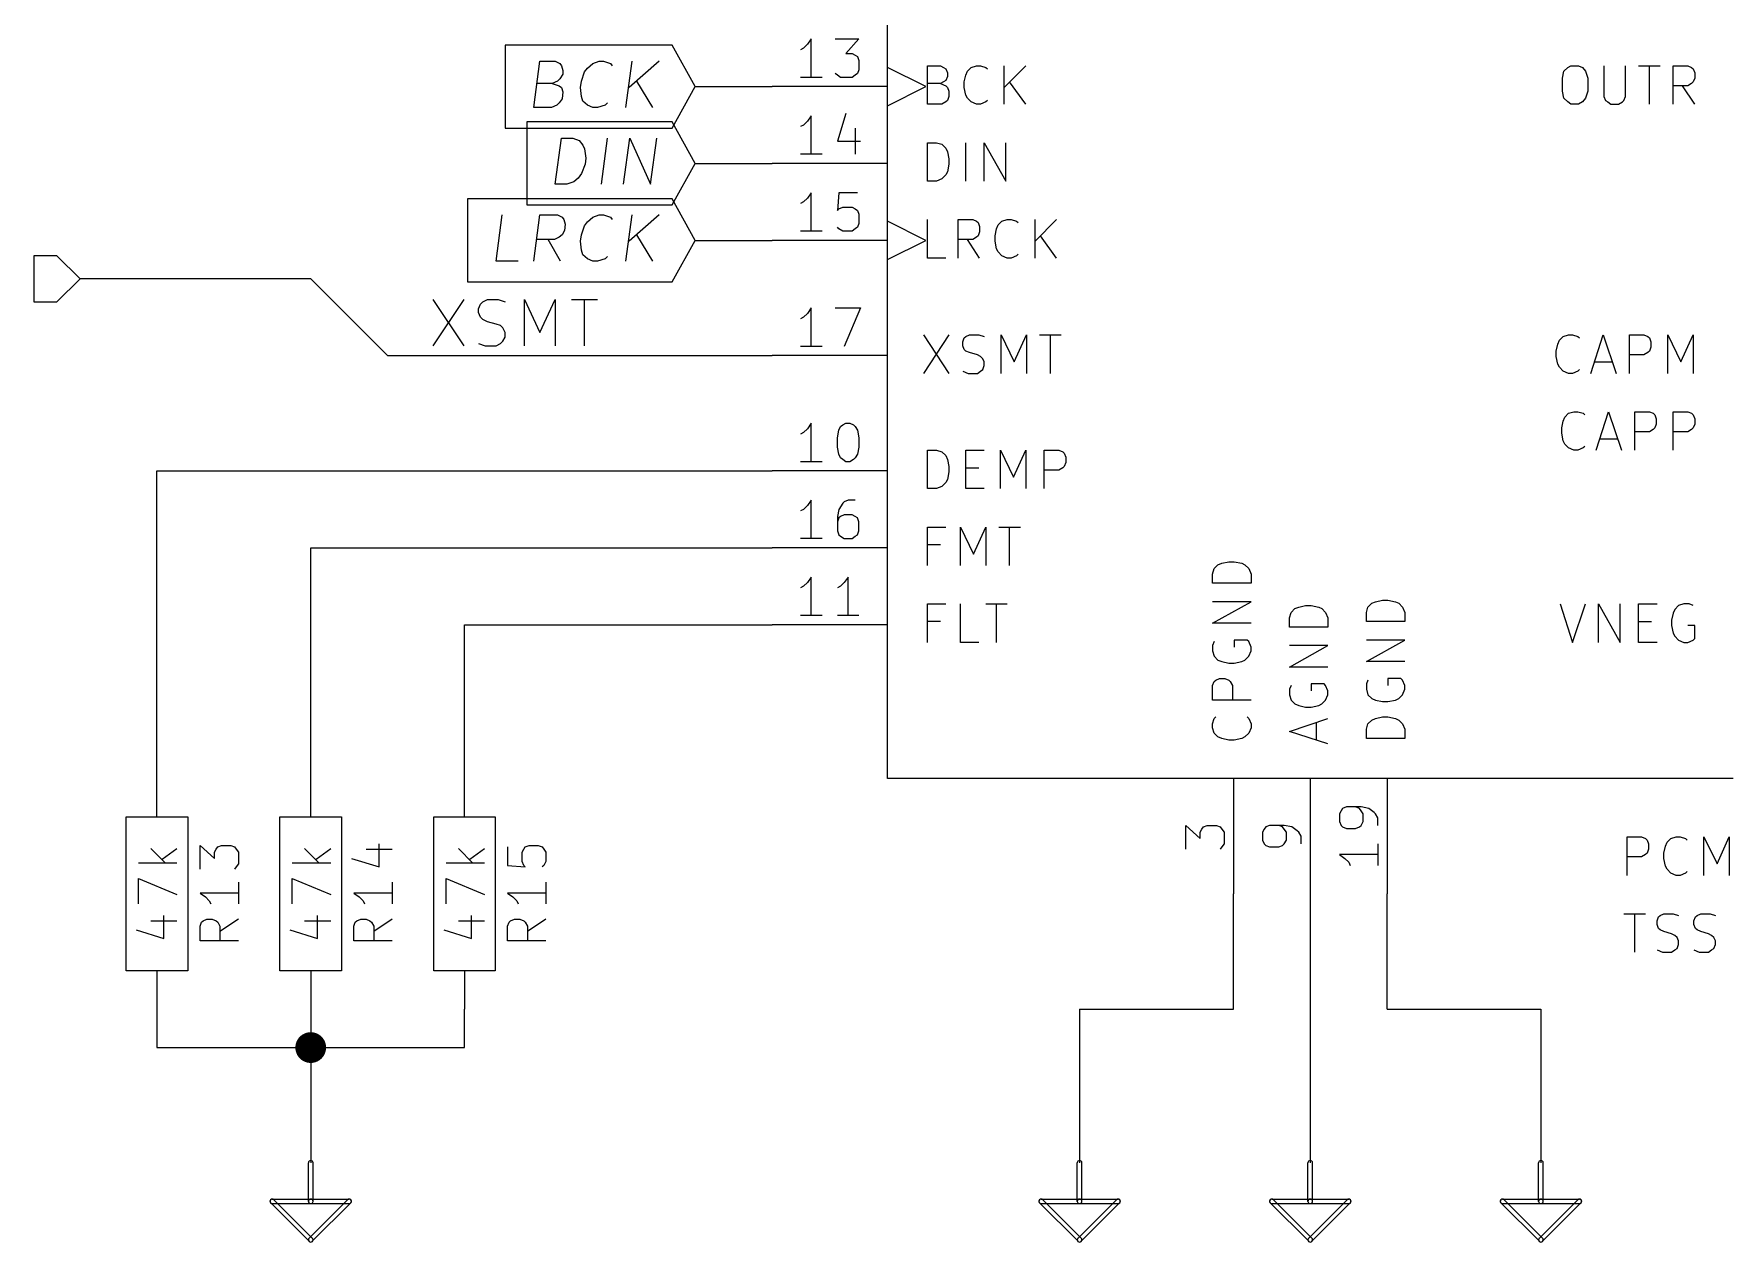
# Model space of a CAD drawing. Extents: x 10 to 287, y -200 to -10.
# Drawn here: x 45.5 to 101.5, y -133.4 to -93.5 of the extents above; entities that cross this region are included whole.
import ezdxf

# ---------------------------------------------------------------- set-up
doc = ezdxf.new("R2010")
doc.units = 0
doc.header["$MEASUREMENT"] = 0
doc.layers.add('BLACK', color=7, linetype='CONTINUOUS')
doc.layers.add('WHITE', color=7, linetype='CONTINUOUS')

msp = doc.modelspace()

# ---------------------------------------------------------------- linework, layer by layer
at = {"layer": 'Black'}
for p, q in [((73.66, -118.11), (73.66, -83.82)), ((66.548, -93.8784), (61.0362, -93.8784)), ((61.0362, -93.8784), (61.0362, -95.25)), ((67.31, -95.25), (66.548, -93.8784)), ((70.8914, -93.98), (70.7898, -94.0308)), ((71.0184, -93.853), (70.8914, -93.98)), ((71.1454, -93.6752), (71.0184, -93.853)), ((71.1454, -94.9452), (71.1454, -93.6752)), ((71.9328, -93.6752), (72.7202, -93.6752)), ((72.7202, -93.6752), (72.2884, -94.1578)), ((61.976, -95.9358), (62.1792, -94.4118)), ((62.1792, -94.4118), (62.6872, -94.4118)), ((62.6872, -94.4118), (62.8396, -94.488)), ((62.8396, -94.488), (62.8904, -94.5642)), ((62.8904, -94.5642), (62.9412, -94.7166)), ((63.6524, -94.7674), (63.754, -94.6404)), ((63.754, -94.6404), (63.9318, -94.488)), ((63.9318, -94.488), (64.135, -94.4118)), ((64.135, -94.4118), (64.2874, -94.4118)), ((64.2874, -94.4118), (64.516, -94.488)), ((64.516, -94.488), (64.5668, -94.5642)), ((65.024, -95.9358), (65.2272, -94.4118)), ((66.1162, -94.4118), (65.1256, -95.2754)), ((72.2884, -94.1578), (72.4916, -94.1578)), ((72.4916, -94.1578), (72.5932, -94.2086)), ((72.5932, -94.2086), (72.6694, -94.2594)), ((72.6694, -94.2594), (72.7202, -94.3864)), ((72.7202, -94.6912), (72.6694, -94.8182)), ((72.7202, -94.3864), (72.7202, -94.6912)), ((74.93, -95.25), (73.66, -94.615)), ((61.0362, -95.25), (61.0362, -96.6216)), ((62.5856, -95.1484), (62.0776, -95.1484)), ((62.7634, -95.0722), (62.5856, -95.1484)), ((62.5856, -95.1484), (62.8142, -95.2246)), ((62.8396, -94.996), (62.7634, -95.0722)), ((62.8142, -95.2246), (62.8904, -95.2754)), ((62.9412, -94.8436), (62.8396, -94.996)), ((62.9412, -94.7166), (62.9412, -94.8436)), ((63.5254, -95.2754), (63.5508, -95.0722)), ((63.5508, -95.0722), (63.6524, -94.7674)), ((65.913, -95.9358), (65.3796, -95.0722)), ((66.548, -96.6216), (67.31, -95.25)), ((67.31, -95.25), (69.85, -95.25)), ((73.66, -95.25), (69.85, -95.25)), ((71.501, -94.9452), (70.7898, -94.9452)), ((72.009, -94.869), (71.9328, -94.8182)), ((72.1106, -94.9452), (72.009, -94.869)), ((72.4916, -94.9452), (72.1106, -94.9452)), ((72.5932, -94.869), (72.4916, -94.9452)), ((72.6694, -94.8182), (72.5932, -94.869)), ((73.66, -95.885), (74.93, -95.25)), ((62.8142, -95.7834), (62.738, -95.8596)), ((62.9158, -95.6564), (62.8142, -95.7834)), ((62.8904, -95.2754), (62.9412, -95.4278)), ((62.9412, -95.4278), (62.9158, -95.6564)), ((63.5508, -95.5802), (63.5254, -95.2754)), ((63.6016, -95.7326), (63.5508, -95.5802)), ((63.754, -95.8596), (63.6016, -95.7326)), ((64.4144, -95.7834), (64.3382, -95.8596)), ((62.5602, -95.9358), (61.976, -95.9358)), ((62.738, -95.8596), (62.5602, -95.9358)), ((63.9318, -95.9358), (63.754, -95.8596)), ((64.0842, -95.9358), (63.9318, -95.9358)), ((64.3382, -95.8596), (64.0842, -95.9358)), ((71.1454, -96.2152), (71.0184, -96.393)), ((71.1454, -97.4852), (71.1454, -96.2152)), ((72.2884, -96.139), (72.009, -97.0534)), ((61.0362, -96.6216), (66.548, -96.6216)), ((66.548, -96.4184), (61.7474, -96.4184)), ((61.7474, -96.4184), (61.7474, -97.79)), ((67.31, -97.79), (66.548, -96.4184)), ((70.8914, -96.52), (70.7898, -96.5708)), ((71.0184, -96.393), (70.8914, -96.52)), ((72.5932, -96.6216), (72.5932, -97.4852)), ((62.6872, -98.4758), (62.8904, -96.9518)), ((62.8904, -96.9518), (63.2714, -96.9518)), ((63.2714, -96.9518), (63.4746, -97.028)), ((63.4746, -97.028), (63.6016, -97.1804)), ((63.6016, -97.1804), (63.6524, -97.3074)), ((63.6524, -97.3074), (63.7032, -97.6122)), ((64.2112, -98.4758), (64.4144, -96.9518)), ((64.9478, -98.4758), (65.151, -96.9518)), ((65.151, -96.9518), (65.8368, -98.4758)), ((65.8368, -98.4758), (66.04, -96.9518)), ((71.501, -97.4852), (70.7898, -97.4852)), ((72.009, -97.0534), (72.771, -97.0534)), ((61.7474, -97.79), (61.7474, -99.1616)), ((63.6778, -97.8154), (63.5508, -98.1202)), ((63.7032, -97.6122), (63.6778, -97.8154)), ((66.548, -99.1616), (67.31, -97.79)), ((67.31, -97.79), (69.85, -97.79)), ((73.66, -97.79), (69.85, -97.79)), ((63.0682, -98.4758), (62.6872, -98.4758)), ((63.2968, -98.3996), (63.0682, -98.4758)), ((63.4492, -98.2726), (63.2968, -98.3996)), ((63.5508, -98.1202), (63.4492, -98.2726)), ((66.548, -98.9584), (59.7916, -98.9584)), ((59.7916, -98.9584), (59.7916, -100.33)), ((61.7474, -99.1616), (66.548, -99.1616)), ((67.31, -100.33), (66.548, -98.9584)), ((70.8914, -99.06), (70.7898, -99.1108)), ((71.0184, -98.933), (70.8914, -99.06)), ((71.1454, -98.7552), (71.0184, -98.933)), ((71.1454, -100.025), (71.1454, -98.7552)), ((72.0598, -98.7552), (72.009, -99.3394)), ((72.6694, -98.7552), (72.0598, -98.7552)), ((60.7314, -101.016), (60.9346, -99.4918)), ((61.976, -101.016), (62.1792, -99.4918)), ((62.1792, -99.4918), (62.7634, -99.4918)), ((62.7634, -99.4918), (62.9158, -99.568)), ((62.9158, -99.568), (62.9666, -99.6442)), ((62.9666, -99.6442), (63.0174, -99.7966)), ((63.6524, -99.8474), (63.754, -99.7204)), ((63.754, -99.7204), (63.9318, -99.568)), ((63.9318, -99.568), (64.135, -99.4918)), ((64.135, -99.4918), (64.2874, -99.4918)), ((64.2874, -99.4918), (64.516, -99.568)), ((64.516, -99.568), (64.5668, -99.6442)), ((65.024, -101.016), (65.2272, -99.4918)), ((66.1162, -99.4918), (65.1256, -100.355)), ((72.009, -99.3394), (72.0598, -99.2886)), ((72.0598, -99.2886), (72.1868, -99.2378)), ((72.1868, -99.2378), (72.4916, -99.2378)), ((72.4916, -99.2378), (72.5932, -99.2886)), ((72.5932, -99.2886), (72.6694, -99.3394)), ((72.6694, -99.3394), (72.7202, -99.4664)), ((72.7202, -99.4664), (72.7202, -99.7712)), ((74.93, -100.33), (73.66, -99.695)), ((62.8142, -100.228), (62.6618, -100.305)), ((62.9158, -100.152), (62.8142, -100.228)), ((62.992, -99.9998), (62.9158, -100.152)), ((63.0174, -99.7966), (62.992, -99.9998)), ((63.5254, -100.355), (63.5508, -100.152)), ((63.5508, -100.152), (63.6524, -99.8474)), ((65.913, -101.016), (65.3796, -100.152)), ((71.501, -100.025), (70.7898, -100.025)), ((72.0598, -99.949), (72.009, -99.8982)), ((72.1868, -100.025), (72.0598, -99.949)), ((72.4916, -100.025), (72.1868, -100.025)), ((72.5932, -99.949), (72.4916, -100.025)), ((72.6694, -99.8982), (72.5932, -99.949)), ((72.7202, -99.7712), (72.6694, -99.8982)), ((46.228, -100.838), (45.466, -100.838)), ((45.466, -100.838), (45.466, -102.362)), ((46.99, -101.6), (46.228, -100.838)), ((59.7916, -100.33), (59.7916, -101.702)), ((62.6618, -100.305), (62.0776, -100.305)), ((62.865, -101.016), (62.4586, -100.305)), ((63.5508, -100.66), (63.5254, -100.355)), ((63.6016, -100.813), (63.5508, -100.66)), ((63.754, -100.94), (63.6016, -100.813)), ((66.548, -101.702), (67.31, -100.33)), ((67.31, -100.33), (69.85, -100.33)), ((73.66, -100.33), (69.85, -100.33)), ((73.66, -100.965), (74.93, -100.33)), ((61.468, -101.016), (60.7314, -101.016)), ((63.9318, -101.016), (63.754, -100.94)), ((64.0842, -101.016), (63.9318, -101.016)), ((64.3382, -100.94), (64.0842, -101.016)), ((64.4144, -100.863), (64.3382, -100.94)), ((46.228, -102.362), (46.99, -101.6)), ((54.61, -101.6), (46.99, -101.6)), ((54.61, -101.6), (57.15, -104.14)), ((59.7916, -101.702), (66.548, -101.702)), ((45.466, -102.362), (46.228, -102.362)), ((70.8914, -102.87), (70.7898, -102.921)), ((71.0184, -102.743), (70.8914, -102.87)), ((71.1454, -102.565), (71.0184, -102.743)), ((71.1454, -103.835), (71.1454, -102.565)), ((71.9328, -102.565), (72.771, -102.565)), ((72.771, -102.565), (72.2376, -103.835)), ((57.15, -104.14), (69.85, -104.14)), ((73.66, -104.14), (69.85, -104.14)), ((71.501, -103.835), (70.7898, -103.835)), ((71.1454, -106.375), (71.0184, -106.553)), ((71.1454, -107.645), (71.1454, -106.375)), ((72.1106, -106.477), (72.1868, -106.426)), ((72.1868, -106.426), (72.2884, -106.375)), ((72.2884, -106.375), (72.4154, -106.375)), ((72.4154, -106.375), (72.5424, -106.426)), ((72.5424, -106.426), (72.5932, -106.477)), ((70.8914, -106.68), (70.7898, -106.731)), ((71.0184, -106.553), (70.8914, -106.68)), ((72.009, -106.858), (72.0598, -106.604)), ((72.009, -107.163), (72.009, -106.858)), ((72.0598, -106.604), (72.1106, -106.477)), ((72.5932, -106.477), (72.6694, -106.604)), ((72.6694, -106.604), (72.7202, -106.858)), ((72.7202, -106.858), (72.7202, -107.163)), ((72.0598, -107.391), (72.009, -107.163)), ((72.1106, -107.518), (72.0598, -107.391)), ((72.1868, -107.569), (72.1106, -107.518)), ((72.2884, -107.645), (72.1868, -107.569)), ((72.5424, -107.569), (72.4154, -107.645)), ((72.5932, -107.518), (72.5424, -107.569)), ((72.6694, -107.391), (72.5932, -107.518)), ((72.7202, -107.163), (72.6694, -107.391)), ((49.53, -118.11), (49.53, -107.95)), ((49.53, -107.95), (69.85, -107.95)), ((73.66, -107.95), (69.85, -107.95)), ((71.501, -107.645), (70.7898, -107.645)), ((72.4154, -107.645), (72.2884, -107.645)), ((70.8914, -109.22), (70.7898, -109.271)), ((71.0184, -109.093), (70.8914, -109.22)), ((71.1454, -108.915), (71.0184, -109.093)), ((71.1454, -110.185), (71.1454, -108.915)), ((72.0598, -109.22), (72.009, -109.449)), ((72.1868, -109.017), (72.0598, -109.22)), ((72.2376, -108.966), (72.1868, -109.017)), ((72.3646, -108.915), (72.2376, -108.966)), ((72.5932, -108.915), (72.3646, -108.915)), ((72.009, -109.449), (72.009, -109.931)), ((72.0598, -109.499), (72.009, -109.626)), ((72.1106, -109.449), (72.0598, -109.499)), ((72.2376, -109.398), (72.1106, -109.449)), ((72.4916, -109.398), (72.2376, -109.398)), ((72.5932, -109.449), (72.4916, -109.398)), ((72.6694, -109.499), (72.5932, -109.449)), ((72.7202, -109.626), (72.6694, -109.499)), ((72.7202, -109.931), (72.7202, -109.626)), ((71.501, -110.185), (70.7898, -110.185)), ((72.009, -109.931), (72.0598, -110.058)), ((72.0598, -110.058), (72.1106, -110.109)), ((72.1106, -110.109), (72.2376, -110.185)), ((72.2376, -110.185), (72.4916, -110.185)), ((72.4916, -110.185), (72.5932, -110.109)), ((72.5932, -110.109), (72.6694, -110.058)), ((72.6694, -110.058), (72.7202, -109.931)), ((54.61, -118.11), (54.61, -110.49)), ((54.61, -110.49), (69.85, -110.49)), ((73.66, -110.49), (69.85, -110.49)), ((71.1454, -111.455), (71.0184, -111.633)), ((71.1454, -112.725), (71.1454, -111.455)), ((72.3646, -111.455), (72.2376, -111.633)), ((72.3646, -112.725), (72.3646, -111.455)), ((70.8914, -111.76), (70.7898, -111.811)), ((71.0184, -111.633), (70.8914, -111.76)), ((72.1106, -111.76), (72.009, -111.811)), ((72.2376, -111.633), (72.1106, -111.76)), ((59.69, -118.11), (59.69, -113.03)), ((59.69, -113.03), (69.85, -113.03)), ((73.66, -113.03), (69.85, -113.03)), ((71.501, -112.725), (70.7898, -112.725)), ((72.7202, -112.725), (72.009, -112.725)), ((49.53, -119.38), (49.53, -118.11)), ((54.61, -119.38), (54.61, -118.11)), ((59.69, -119.38), (59.69, -118.11)), ((101.6, -118.11), (73.66, -118.11)), ((85.09, -118.11), (85.09, -121.92)), ((87.63, -118.11), (87.63, -121.92)), ((90.17, -118.11), (90.17, -121.92)), ((88.646, -119.177), (88.5952, -119.278)), ((88.5952, -119.278), (88.5952, -119.532)), ((88.6968, -119.101), (88.646, -119.177)), ((88.8238, -119.05), (88.6968, -119.101)), ((89.3064, -119.05), (88.8238, -119.05)), ((89.2556, -119.101), (89.1286, -119.05)), ((89.3064, -119.177), (89.2556, -119.101)), ((89.5604, -119.101), (89.3064, -119.05)), ((89.3826, -119.278), (89.3064, -119.177)), ((89.3826, -119.532), (89.3826, -119.278)), ((89.7382, -119.228), (89.5604, -119.101)), ((89.789, -119.278), (89.7382, -119.228)), ((89.8652, -119.405), (89.789, -119.278)), ((48.514, -124.46), (48.514, -119.38)), ((48.514, -119.38), (50.546, -119.38)), ((50.546, -119.38), (50.546, -124.46)), ((53.594, -124.46), (53.594, -119.38)), ((53.594, -119.38), (55.626, -119.38)), ((55.626, -119.38), (55.626, -124.46)), ((58.674, -124.46), (58.674, -119.38)), ((58.674, -119.38), (60.706, -119.38)), ((60.706, -119.38), (60.706, -124.46)), ((83.5152, -120.447), (83.5152, -119.659)), ((83.5152, -119.659), (83.9978, -120.091)), ((83.9978, -119.888), (84.0486, -119.786)), ((83.9978, -120.091), (83.9978, -119.888)), ((84.0486, -119.786), (84.0994, -119.71)), ((84.0994, -119.71), (84.2264, -119.659)), ((84.2264, -119.659), (84.5312, -119.659)), ((84.5312, -119.659), (84.6582, -119.71)), ((84.6582, -119.71), (84.709, -119.786)), ((84.709, -119.786), (84.7852, -119.888)), ((84.7852, -119.888), (84.7852, -120.269)), ((86.106, -119.786), (86.0552, -119.888)), ((86.0552, -119.888), (86.0552, -120.142)), ((86.1568, -119.71), (86.106, -119.786)), ((86.2838, -119.659), (86.1568, -119.71)), ((86.7664, -119.659), (86.2838, -119.659)), ((86.7156, -119.71), (86.5886, -119.659)), ((86.7664, -119.786), (86.7156, -119.71)), ((87.0204, -119.71), (86.7664, -119.659)), ((86.8426, -119.888), (86.7664, -119.786)), ((86.8426, -120.142), (86.8426, -119.888)), ((87.1982, -119.837), (87.0204, -119.71)), ((87.249, -119.888), (87.1982, -119.837)), ((87.3252, -120.015), (87.249, -119.888)), ((88.5952, -119.532), (88.646, -119.659)), ((88.646, -119.659), (88.6968, -119.71)), ((88.6968, -119.71), (88.8238, -119.761)), ((88.8238, -119.761), (89.1286, -119.761)), ((89.1286, -119.761), (89.2556, -119.71)), ((89.2556, -119.71), (89.3064, -119.659)), ((89.3064, -119.659), (89.3826, -119.532)), ((89.8652, -119.659), (89.8652, -119.405)), ((49.3268, -120.421), (49.8094, -120.904)), ((49.7078, -120.777), (50.1904, -120.421)), ((54.4068, -120.421), (54.8894, -120.904)), ((54.7878, -120.777), (55.2704, -120.421)), ((59.4868, -120.421), (59.9694, -120.904)), ((59.8678, -120.777), (60.3504, -120.421)), ((84.709, -120.371), (84.6582, -120.447)), ((84.7852, -120.269), (84.709, -120.371)), ((86.0552, -120.142), (86.106, -120.269)), ((86.106, -120.269), (86.1568, -120.32)), ((86.1568, -120.32), (86.2838, -120.371)), ((86.2838, -120.371), (86.5886, -120.371)), ((86.5886, -120.371), (86.7156, -120.32)), ((86.7156, -120.32), (86.7664, -120.269)), ((86.7664, -120.269), (86.8426, -120.142)), ((87.3252, -120.269), (87.3252, -120.015)), ((89.8652, -120.269), (89.8652, -120.98)), ((98.0948, -121.31), (98.0948, -120.04)), ((98.0948, -120.04), (98.5774, -120.04)), ((98.5774, -120.04), (98.7044, -120.091)), ((98.7044, -120.091), (98.7552, -120.142)), ((98.7552, -120.142), (98.806, -120.269)), ((98.806, -120.447), (98.7552, -120.574)), ((98.806, -120.269), (98.806, -120.447)), ((99.314, -120.574), (99.3648, -120.345)), ((99.3648, -120.345), (99.4156, -120.218)), ((99.4156, -120.218), (99.5426, -120.091)), ((99.5426, -120.091), (99.7204, -120.04)), ((99.7204, -120.04), (99.8474, -120.04)), ((99.8474, -120.04), (100.025, -120.091)), ((100.025, -120.091), (100.076, -120.142)), ((100.635, -121.31), (100.635, -120.04)), ((100.635, -120.04), (101.067, -120.929)), ((101.067, -120.929), (101.473, -120.04)), ((101.473, -120.04), (101.473, -121.31)), ((50.1904, -120.904), (48.9204, -120.904)), ((55.2704, -120.904), (54.0004, -120.904)), ((60.3504, -120.904), (59.0804, -120.904)), ((89.8652, -120.625), (88.5952, -120.625)), ((88.5952, -120.625), (88.773, -120.752)), ((88.773, -120.752), (88.9, -120.879)), ((88.9, -120.879), (88.9508, -120.98)), ((98.5774, -120.701), (98.0948, -120.701)), ((98.7044, -120.625), (98.5774, -120.701)), ((98.7552, -120.574), (98.7044, -120.625)), ((99.314, -120.752), (99.314, -120.574)), ((99.3648, -121.006), (99.314, -120.752)), ((99.4156, -121.107), (99.3648, -121.006)), ((48.9204, -122.25), (48.9204, -121.412)), ((48.9204, -121.412), (50.1904, -121.945)), ((54.0004, -122.25), (54.0004, -121.412)), ((54.0004, -121.412), (55.2704, -121.945)), ((59.0804, -122.25), (59.0804, -121.412)), ((59.0804, -121.412), (60.3504, -121.945)), ((99.5426, -121.234), (99.4156, -121.107)), ((99.7204, -121.31), (99.5426, -121.234)), ((99.8474, -121.31), (99.7204, -121.31)), ((100.025, -121.234), (99.8474, -121.31)), ((100.076, -121.183), (100.025, -121.234)), ((85.09, -125.73), (85.09, -121.92)), ((87.63, -121.92), (87.63, -130.81)), ((90.17, -125.73), (90.17, -121.92)), ((49.7586, -123.393), (49.7586, -122.631)), ((54.8386, -123.393), (54.8386, -122.631)), ((59.9186, -123.393), (59.9186, -122.631)), ((97.9932, -122.58), (98.7044, -122.58)), ((98.3488, -123.85), (98.3488, -122.58)), ((99.0854, -122.809), (99.1362, -122.682)), ((99.1362, -122.682), (99.187, -122.631)), ((99.187, -122.631), (99.314, -122.58)), ((99.314, -122.58), (99.6188, -122.58)), ((99.6188, -122.58), (99.7966, -122.631)), ((100.305, -122.809), (100.355, -122.682)), ((100.355, -122.682), (100.406, -122.631)), ((100.406, -122.631), (100.533, -122.58)), ((100.533, -122.58), (100.838, -122.58)), ((100.838, -122.58), (101.016, -122.631)), ((48.8442, -123.114), (49.7586, -123.393)), ((49.3268, -122.809), (50.1904, -122.809)), ((53.9242, -123.114), (54.8386, -123.393)), ((54.4068, -122.809), (55.2704, -122.809)), ((59.0042, -123.114), (59.9186, -123.393)), ((59.4868, -122.809), (60.3504, -122.809)), ((99.0854, -122.936), (99.0854, -122.809)), ((99.1362, -123.063), (99.0854, -122.936)), ((99.187, -123.114), (99.1362, -123.063)), ((99.314, -123.165), (99.187, -123.114)), ((99.568, -123.241), (99.314, -123.165)), ((99.6696, -123.292), (99.568, -123.241)), ((100.305, -122.936), (100.305, -122.809)), ((100.355, -123.063), (100.305, -122.936)), ((100.406, -123.114), (100.355, -123.063)), ((100.533, -123.165), (100.406, -123.114)), ((100.787, -123.241), (100.533, -123.165)), ((100.889, -123.292), (100.787, -123.241)), ((99.0854, -123.774), (99.2632, -123.85)), ((99.568, -123.85), (99.6696, -123.774)), ((99.7458, -123.368), (99.6696, -123.292)), ((99.6696, -123.774), (99.7458, -123.723)), ((99.7966, -123.469), (99.7458, -123.368)), ((99.7458, -123.723), (99.7966, -123.596)), ((99.7966, -123.596), (99.7966, -123.469)), ((100.305, -123.774), (100.482, -123.85)), ((100.787, -123.85), (100.889, -123.774)), ((100.965, -123.368), (100.889, -123.292)), ((100.889, -123.774), (100.965, -123.723)), ((101.016, -123.469), (100.965, -123.368)), ((100.965, -123.723), (101.016, -123.596)), ((101.016, -123.596), (101.016, -123.469)), ((99.2632, -123.85), (99.568, -123.85)), ((100.482, -123.85), (100.787, -123.85)), ((50.546, -124.46), (48.514, -124.46)), ((49.53, -124.46), (49.53, -125.73)), ((55.626, -124.46), (53.594, -124.46)), ((54.61, -124.46), (54.61, -125.73)), ((60.706, -124.46), (58.674, -124.46)), ((59.69, -124.46), (59.69, -125.73)), ((49.53, -125.73), (49.53, -127)), ((54.61, -125.73), (54.61, -130.81)), ((59.69, -127), (59.69, -125.73)), ((80.01, -125.73), (80.01, -130.81)), ((80.01, -125.73), (85.09, -125.73)), ((90.17, -125.73), (95.25, -125.73)), ((95.25, -125.73), (95.25, -130.81)), ((49.53, -127), (59.69, -127)), ((54.5338, -132.08), (54.5338, -130.81)), ((54.6862, -132.08), (54.6862, -130.81)), ((79.9338, -132.08), (79.9338, -130.81)), ((80.0862, -132.08), (80.0862, -130.81)), ((87.5538, -132.08), (87.5538, -130.81)), ((87.7062, -132.08), (87.7062, -130.81)), ((95.1738, -132.08), (95.1738, -130.81)), ((95.3262, -132.08), (95.3262, -130.81)), ((54.5592, -133.401), (53.2892, -132.131)), ((53.34, -132.004), (54.61, -132.004)), ((53.34, -132.156), (54.61, -132.156)), ((54.6608, -133.299), (53.3908, -132.029)), ((55.8292, -132.029), (54.5592, -133.299)), ((54.61, -132.004), (55.88, -132.004)), ((54.61, -132.156), (55.88, -132.156)), ((55.9308, -132.131), (54.6608, -133.401)), ((79.9592, -133.401), (78.6892, -132.131)), ((78.74, -132.004), (80.01, -132.004)), ((78.74, -132.156), (80.01, -132.156)), ((80.0608, -133.299), (78.7908, -132.029)), ((81.2292, -132.029), (79.9592, -133.299)), ((80.01, -132.004), (81.28, -132.004)), ((80.01, -132.156), (81.28, -132.156)), ((81.3308, -132.131), (80.0608, -133.401)), ((87.5792, -133.401), (86.3092, -132.131)), ((86.36, -132.004), (87.63, -132.004)), ((86.36, -132.156), (87.63, -132.156)), ((87.6808, -133.299), (86.4108, -132.029)), ((88.8492, -132.029), (87.5792, -133.299)), ((87.63, -132.004), (88.9, -132.004)), ((87.63, -132.156), (88.9, -132.156)), ((88.9508, -132.131), (87.6808, -133.401)), ((95.1992, -133.401), (93.9292, -132.131)), ((93.98, -132.004), (95.25, -132.004)), ((93.98, -132.156), (95.25, -132.156)), ((95.3008, -133.299), (94.0308, -132.029)), ((96.4692, -132.029), (95.1992, -133.299)), ((95.25, -132.004), (96.52, -132.004)), ((95.25, -132.156), (96.52, -132.156)), ((96.5708, -132.131), (95.3008, -133.401))]:
    msp.add_line(p, q, dxfattribs=at)
at = {"layer": 'Black', "const_width": 0.508}
msp.add_lwpolyline([(54.356, -127, 1), (54.864, -127, 1)], format="xyb", close=True, dxfattribs=at)
at = {"layer": 'Black'}
for centre, start, end in [((54.61, -130.81), 360, 540), ((80.01, -130.81), 360, 540), ((87.63, -130.81), 360, 540), ((95.25, -130.81), 360, 540), ((53.34, -132.08), 405, 585), ((53.34, -132.08), 90, 270), ((54.61, -132.08), 90, 270), ((54.61, -132.08), 180, 360), ((54.61, -132.08), 270, 450), ((55.88, -132.08), 315, 495), ((55.88, -132.08), 270, 450), ((78.74, -132.08), 405, 585), ((78.74, -132.08), 90, 270), ((80.01, -132.08), 90, 270), ((80.01, -132.08), 180, 360), ((80.01, -132.08), 270, 450), ((81.28, -132.08), 315, 495), ((81.28, -132.08), 270, 450), ((86.36, -132.08), 405, 585), ((86.36, -132.08), 90, 270), ((87.63, -132.08), 90, 270), ((87.63, -132.08), 180, 360), ((87.63, -132.08), 270, 450), ((88.9, -132.08), 315, 495), ((88.9, -132.08), 270, 450), ((93.98, -132.08), 405, 585), ((93.98, -132.08), 90, 270), ((95.25, -132.08), 90, 270), ((95.25, -132.08), 180, 360), ((95.25, -132.08), 270, 450), ((96.52, -132.08), 315, 495), ((96.52, -132.08), 270, 450), ((54.61, -133.35), 495, 675), ((54.61, -133.35), 225, 405), ((80.01, -133.35), 495, 675), ((80.01, -133.35), 225, 405), ((87.63, -133.35), 495, 675), ((87.63, -133.35), 225, 405), ((95.25, -133.35), 495, 675), ((95.25, -133.35), 225, 405)]:
    msp.add_arc(centre, 0.0762, start, end, dxfattribs=at)
at = {"layer": 'White'}
for p, q in [((74.9808, -95.8342), (74.9808, -94.5642)), ((74.9808, -94.5642), (75.4126, -94.5642)), ((75.4126, -94.5642), (75.5142, -94.615)), ((75.5142, -94.615), (75.5904, -94.6658)), ((75.5904, -94.6658), (75.6412, -94.7928)), ((76.3016, -94.742), (76.4286, -94.615)), ((76.4286, -94.615), (76.6064, -94.5642)), ((76.6064, -94.5642), (76.7334, -94.5642)), ((76.7334, -94.5642), (76.9112, -94.615)), ((76.9112, -94.615), (76.962, -94.6658)), ((77.5208, -95.8342), (77.5208, -94.5642)), ((78.232, -94.5642), (77.5208, -95.2754)), ((96.012, -94.742), (96.139, -94.615)), ((96.139, -94.615), (96.2406, -94.5642)), ((96.2406, -94.5642), (96.4946, -94.5642)), ((96.4946, -94.5642), (96.6216, -94.615)), ((96.6216, -94.615), (96.7232, -94.742)), ((97.3328, -94.5642), (97.3328, -95.5802)), ((98.044, -95.5802), (98.044, -94.5642)), ((98.4758, -94.5642), (99.187, -94.5642)), ((98.8314, -95.8342), (98.8314, -94.5642)), ((99.6188, -95.8342), (99.6188, -94.5642)), ((99.6188, -94.5642), (100.101, -94.5642)), ((100.101, -94.5642), (100.228, -94.615)), ((100.228, -94.615), (100.279, -94.6658)), ((100.279, -94.6658), (100.33, -94.7928)), ((75.4126, -95.1484), (74.9808, -95.1484)), ((75.5142, -95.0976), (75.4126, -95.1484)), ((75.4126, -95.1484), (75.5904, -95.2246)), ((75.5904, -95.0468), (75.5142, -95.0976)), ((75.6412, -94.9198), (75.5904, -95.0468)), ((75.5904, -95.2246), (75.6412, -95.2754)), ((75.6412, -94.7928), (75.6412, -94.9198)), ((76.2, -95.0976), (76.2508, -94.869)), ((76.2, -95.2754), (76.2, -95.0976)), ((76.2508, -94.869), (76.3016, -94.742)), ((78.232, -95.8342), (77.6986, -95.0976)), ((95.9612, -94.9706), (96.012, -94.742)), ((95.9612, -95.4024), (95.9612, -94.9706)), ((96.7232, -94.742), (96.7994, -94.9706)), ((96.7994, -94.9706), (96.7994, -95.4024)), ((100.101, -95.2246), (99.6188, -95.2246)), ((100.33, -95.8342), (99.9236, -95.2246)), ((100.228, -95.1484), (100.101, -95.2246)), ((100.279, -95.0976), (100.228, -95.1484)), ((100.33, -94.9706), (100.279, -95.0976)), ((100.33, -94.7928), (100.33, -94.9706)), ((75.5904, -95.758), (75.4634, -95.8342)), ((75.6412, -95.7072), (75.5904, -95.758)), ((75.6412, -95.2754), (75.692, -95.4024)), ((75.692, -95.5802), (75.6412, -95.7072)), ((75.692, -95.4024), (75.692, -95.5802)), ((76.2508, -95.5294), (76.2, -95.2754)), ((76.3016, -95.631), (76.2508, -95.5294)), ((76.4286, -95.758), (76.3016, -95.631)), ((76.6064, -95.8342), (76.4286, -95.758)), ((76.9112, -95.758), (76.7334, -95.8342)), ((76.962, -95.7072), (76.9112, -95.758)), ((96.012, -95.631), (95.9612, -95.4024)), ((96.139, -95.758), (96.012, -95.631)), ((96.2406, -95.8342), (96.139, -95.758)), ((96.6216, -95.758), (96.4946, -95.8342)), ((96.7232, -95.631), (96.6216, -95.758)), ((96.7994, -95.4024), (96.7232, -95.631)), ((97.3328, -95.5802), (97.3836, -95.7072)), ((97.3836, -95.7072), (97.4598, -95.758)), ((97.4598, -95.758), (97.5614, -95.8342)), ((97.8154, -95.8342), (97.9424, -95.758)), ((97.9424, -95.758), (97.9932, -95.7072)), ((97.9932, -95.7072), (98.044, -95.5802)), ((75.4634, -95.8342), (74.9808, -95.8342)), ((76.7334, -95.8342), (76.6064, -95.8342)), ((96.4946, -95.8342), (96.2406, -95.8342)), ((97.5614, -95.8342), (97.8154, -95.8342)), ((74.9808, -98.3742), (74.9808, -97.1042)), ((74.9808, -97.1042), (75.2856, -97.1042)), ((75.2856, -97.1042), (75.4634, -97.155)), ((75.4634, -97.155), (75.5904, -97.282)), ((75.5904, -97.282), (75.6412, -97.409)), ((75.6412, -97.409), (75.692, -97.6376)), ((76.2508, -98.3742), (76.2508, -97.1042)), ((76.8604, -98.3742), (76.8604, -97.1042)), ((76.8604, -97.1042), (77.5716, -98.3742)), ((77.5716, -98.3742), (77.5716, -97.1042)), ((75.692, -97.8154), (75.6412, -98.0694)), ((75.692, -97.6376), (75.692, -97.8154)), ((75.2856, -98.3742), (74.9808, -98.3742)), ((75.4634, -98.298), (75.2856, -98.3742)), ((75.5904, -98.171), (75.4634, -98.298)), ((75.6412, -98.0694), (75.5904, -98.171)), ((74.9808, -100.914), (74.9808, -99.6442)), ((75.9968, -100.914), (75.9968, -99.6442)), ((75.9968, -99.6442), (76.4794, -99.6442)), ((76.4794, -99.6442), (76.6064, -99.695)), ((76.6064, -99.695), (76.6572, -99.7458)), ((77.3176, -99.822), (77.4446, -99.695)), ((77.4446, -99.695), (77.6224, -99.6442)), ((77.6224, -99.6442), (77.7494, -99.6442)), ((77.7494, -99.6442), (77.9272, -99.695)), ((77.9272, -99.695), (77.978, -99.7458)), ((78.5368, -100.914), (78.5368, -99.6442)), ((79.248, -99.6442), (78.5368, -100.355)), ((76.6064, -100.228), (76.4794, -100.305)), ((76.6572, -100.178), (76.6064, -100.228)), ((76.6572, -99.7458), (76.708, -99.8728)), ((76.708, -100.051), (76.6572, -100.178)), ((76.708, -99.8728), (76.708, -100.051)), ((77.216, -100.178), (77.2668, -99.949)), ((77.216, -100.355), (77.216, -100.178)), ((77.2668, -99.949), (77.3176, -99.822)), ((79.248, -100.914), (78.7146, -100.178)), ((76.4794, -100.305), (75.9968, -100.305)), ((76.708, -100.914), (76.3016, -100.305)), ((77.2668, -100.609), (77.216, -100.355)), ((77.3176, -100.711), (77.2668, -100.609)), ((77.4446, -100.838), (77.3176, -100.711)), ((77.6224, -100.914), (77.4446, -100.838)), ((77.9272, -100.838), (77.7494, -100.914)), ((77.978, -100.787), (77.9272, -100.838)), ((75.5904, -100.914), (74.9808, -100.914)), ((77.7494, -100.914), (77.6224, -100.914)), ((58.6486, -102.286), (59.6646, -103.81)), ((59.6646, -102.286), (58.6486, -103.81)), ((60.1472, -102.591), (60.2234, -102.438)), ((60.2234, -102.438), (60.2996, -102.362)), ((60.2996, -102.362), (60.452, -102.286)), ((60.452, -102.286), (60.8076, -102.286)), ((60.8076, -102.286), (61.0362, -102.362)), ((61.6712, -103.81), (61.6712, -102.286)), ((61.6712, -102.286), (62.1792, -103.378)), ((62.1792, -103.378), (62.6872, -102.286)), ((62.6872, -102.286), (62.6872, -103.81)), ((63.2206, -102.286), (64.0842, -102.286)), ((63.6524, -103.81), (63.6524, -102.286)), ((60.1472, -102.718), (60.1472, -102.591)), ((60.2234, -102.87), (60.1472, -102.718)), ((60.2996, -102.946), (60.2234, -102.87)), ((60.452, -103.022), (60.2996, -102.946)), ((60.7314, -103.099), (60.452, -103.022)), ((60.8838, -103.149), (60.7314, -103.099)), ((60.96, -103.226), (60.8838, -103.149)), ((60.8838, -103.734), (60.96, -103.657)), ((61.0362, -103.378), (60.96, -103.226)), ((60.96, -103.657), (61.0362, -103.53)), ((61.0362, -103.53), (61.0362, -103.378)), ((74.8538, -103.454), (75.692, -104.724)), ((75.692, -103.454), (74.8538, -104.724)), ((76.1492, -103.683), (76.2, -103.556)), ((76.2, -103.556), (76.2508, -103.505)), ((76.2508, -103.505), (76.3778, -103.454)), ((76.3778, -103.454), (76.6826, -103.454)), ((76.6826, -103.454), (76.8604, -103.505)), ((77.4192, -104.724), (77.4192, -103.454)), ((77.4192, -103.454), (77.851, -104.343)), ((77.851, -104.343), (78.2574, -103.454)), ((78.2574, -103.454), (78.2574, -104.724)), ((78.6892, -103.454), (79.4004, -103.454)), ((79.0448, -104.724), (79.0448, -103.454)), ((95.8088, -103.759), (95.8596, -103.632)), ((95.8596, -103.632), (95.9866, -103.505)), ((95.9866, -103.505), (96.1644, -103.454)), ((96.1644, -103.454), (96.2914, -103.454)), ((96.2914, -103.454), (96.4692, -103.505)), ((96.4692, -103.505), (96.52, -103.556)), ((96.901, -104.724), (97.3074, -103.454)), ((97.3074, -103.454), (97.7392, -104.724)), ((98.171, -104.724), (98.171, -103.454)), ((98.171, -103.454), (98.6536, -103.454)), ((98.6536, -103.454), (98.7806, -103.505)), ((98.7806, -103.505), (98.8314, -103.556)), ((98.8314, -103.556), (98.8822, -103.683)), ((99.441, -104.724), (99.441, -103.454)), ((99.441, -103.454), (99.8728, -104.343)), ((99.8728, -104.343), (100.279, -103.454)), ((100.279, -103.454), (100.279, -104.724)), ((60.1472, -103.734), (60.3758, -103.81)), ((60.3758, -103.81), (60.7314, -103.81)), ((60.7314, -103.81), (60.8838, -103.734)), ((76.1492, -103.81), (76.1492, -103.683)), ((76.2, -103.937), (76.1492, -103.81)), ((76.2508, -103.988), (76.2, -103.937)), ((76.3778, -104.038), (76.2508, -103.988)), ((76.6318, -104.115), (76.3778, -104.038)), ((76.7334, -104.165), (76.6318, -104.115)), ((76.8096, -104.242), (76.7334, -104.165)), ((95.758, -103.988), (95.8088, -103.759)), ((95.758, -104.165), (95.758, -103.988)), ((95.8088, -104.419), (95.758, -104.165)), ((98.6536, -104.115), (98.171, -104.115)), ((98.7806, -104.038), (98.6536, -104.115)), ((98.8314, -103.988), (98.7806, -104.038)), ((98.8822, -103.861), (98.8314, -103.988)), ((98.8822, -103.683), (98.8822, -103.861)), ((76.1492, -104.648), (76.327, -104.724)), ((76.327, -104.724), (76.6318, -104.724)), ((76.6318, -104.724), (76.7334, -104.648)), ((76.7334, -104.648), (76.8096, -104.597)), ((76.8604, -104.343), (76.8096, -104.242)), ((76.8096, -104.597), (76.8604, -104.47)), ((76.8604, -104.47), (76.8604, -104.343)), ((95.8596, -104.521), (95.8088, -104.419)), ((95.9866, -104.648), (95.8596, -104.521)), ((96.1644, -104.724), (95.9866, -104.648)), ((96.2914, -104.724), (96.1644, -104.724)), ((96.4692, -104.648), (96.2914, -104.724)), ((96.52, -104.597), (96.4692, -104.648)), ((97.028, -104.343), (97.6122, -104.343)), ((95.9358, -106.528), (95.9866, -106.299)), ((95.9866, -106.299), (96.0374, -106.172)), ((96.0374, -106.172), (96.1644, -106.045)), ((96.1644, -106.045), (96.3422, -105.994)), ((96.3422, -105.994), (96.4692, -105.994)), ((96.4692, -105.994), (96.647, -106.045)), ((96.647, -106.045), (96.6978, -106.096)), ((97.0788, -107.264), (97.4852, -105.994)), ((97.4852, -105.994), (97.917, -107.264)), ((98.3488, -107.264), (98.3488, -105.994)), ((98.3488, -105.994), (98.8314, -105.994)), ((98.8314, -105.994), (98.9584, -106.045)), ((98.9584, -106.045), (99.0092, -106.096)), ((99.0092, -106.096), (99.06, -106.223)), ((99.06, -106.401), (99.0092, -106.528)), ((99.06, -106.223), (99.06, -106.401)), ((99.6188, -107.264), (99.6188, -105.994)), ((99.6188, -105.994), (100.101, -105.994)), ((100.101, -105.994), (100.228, -106.045)), ((100.228, -106.045), (100.279, -106.096)), ((100.279, -106.096), (100.33, -106.223)), ((100.33, -106.401), (100.279, -106.528)), ((100.33, -106.223), (100.33, -106.401)), ((95.9358, -106.705), (95.9358, -106.528)), ((95.9866, -106.959), (95.9358, -106.705)), ((96.0374, -107.061), (95.9866, -106.959)), ((97.2058, -106.883), (97.79, -106.883)), ((98.8314, -106.655), (98.3488, -106.655)), ((98.9584, -106.578), (98.8314, -106.655)), ((99.0092, -106.528), (98.9584, -106.578)), ((100.101, -106.655), (99.6188, -106.655)), ((100.228, -106.578), (100.101, -106.655)), ((100.279, -106.528), (100.228, -106.578)), ((74.9808, -108.534), (74.9808, -107.264)), ((74.9808, -107.264), (75.2856, -107.264)), ((75.2856, -107.264), (75.4634, -107.315)), ((75.4634, -107.315), (75.5904, -107.442)), ((75.5904, -107.442), (75.6412, -107.569)), ((75.6412, -107.569), (75.692, -107.798)), ((76.2508, -108.534), (76.2508, -107.264)), ((76.2508, -107.264), (76.8604, -107.264)), ((77.3938, -108.534), (77.3938, -107.264)), ((77.3938, -107.264), (77.8256, -108.153)), ((77.8256, -108.153), (78.232, -107.264)), ((78.232, -107.264), (78.232, -108.534)), ((78.8416, -108.534), (78.8416, -107.264)), ((78.8416, -107.264), (79.3242, -107.264)), ((79.3242, -107.264), (79.4512, -107.315)), ((79.4512, -107.315), (79.502, -107.366)), ((79.502, -107.366), (79.5528, -107.493)), ((79.5528, -107.493), (79.5528, -107.671)), ((96.1644, -107.188), (96.0374, -107.061)), ((96.3422, -107.264), (96.1644, -107.188)), ((96.4692, -107.264), (96.3422, -107.264)), ((96.647, -107.188), (96.4692, -107.264)), ((96.6978, -107.137), (96.647, -107.188)), ((75.692, -107.975), (75.6412, -108.229)), ((75.692, -107.798), (75.692, -107.975)), ((76.2508, -107.848), (76.6826, -107.848)), ((79.3242, -107.925), (78.8416, -107.925)), ((79.4512, -107.848), (79.3242, -107.925)), ((79.502, -107.798), (79.4512, -107.848)), ((79.5528, -107.671), (79.502, -107.798)), ((75.2856, -108.534), (74.9808, -108.534)), ((75.4634, -108.458), (75.2856, -108.534)), ((75.5904, -108.331), (75.4634, -108.458)), ((75.6412, -108.229), (75.5904, -108.331)), ((76.8604, -108.534), (76.2508, -108.534)), ((74.9808, -111.074), (74.9808, -109.804)), ((74.9808, -109.804), (75.5904, -109.804)), ((76.073, -111.074), (76.073, -109.804)), ((76.073, -109.804), (76.5048, -110.693)), ((76.5048, -110.693), (76.9112, -109.804)), ((76.9112, -109.804), (76.9112, -111.074)), ((77.343, -109.804), (78.0542, -109.804)), ((77.6986, -111.074), (77.6986, -109.804)), ((75.4126, -110.388), (74.9808, -110.388)), ((84.4042, -111.354), (84.455, -111.176)), ((84.4042, -111.658), (84.4042, -111.354)), ((84.455, -111.176), (84.582, -111.049)), ((84.582, -111.049), (84.709, -110.998)), ((84.709, -110.998), (84.9376, -110.947)), ((84.9376, -110.947), (85.1154, -110.947)), ((85.1154, -110.947), (85.3694, -110.998)), ((85.3694, -110.998), (85.471, -111.049)), ((85.471, -111.049), (85.598, -111.176)), ((85.598, -111.176), (85.6742, -111.354)), ((85.6742, -111.354), (85.6742, -111.658)), ((85.6742, -111.658), (84.4042, -111.658)), ((74.9808, -113.614), (74.9808, -112.344)), ((74.9808, -112.344), (75.5904, -112.344)), ((76.073, -113.614), (76.073, -112.344)), ((76.9112, -112.344), (77.6224, -112.344)), ((77.2668, -113.614), (77.2668, -112.344)), ((84.4042, -112.979), (85.6742, -112.268)), ((85.6742, -112.268), (84.4042, -112.268)), ((86.9442, -112.801), (86.995, -112.624)), ((86.995, -112.624), (87.122, -112.497)), ((87.122, -112.497), (87.249, -112.446)), ((87.249, -112.446), (87.4776, -112.395)), ((87.4776, -112.395), (87.6554, -112.395)), ((87.6554, -112.395), (87.9094, -112.446)), ((87.9094, -112.446), (88.011, -112.497)), ((88.011, -112.497), (88.138, -112.624)), ((88.138, -112.624), (88.2142, -112.801)), ((89.4842, -112.624), (89.535, -112.446)), ((89.4842, -112.928), (89.4842, -112.624)), ((89.535, -112.446), (89.662, -112.319)), ((89.662, -112.319), (89.789, -112.268)), ((89.789, -112.268), (90.0176, -112.217)), ((90.0176, -112.217), (90.1954, -112.217)), ((90.1954, -112.217), (90.4494, -112.268)), ((90.4494, -112.268), (90.551, -112.319)), ((90.551, -112.319), (90.678, -112.446)), ((90.678, -112.446), (90.7542, -112.624)), ((90.7542, -112.624), (90.7542, -112.928)), ((95.885, -112.344), (96.2914, -113.614)), ((96.2914, -113.614), (96.7232, -112.344)), ((97.155, -113.614), (97.155, -112.344)), ((97.155, -112.344), (97.8662, -113.614)), ((97.8662, -113.614), (97.8662, -112.344)), ((98.4758, -113.614), (98.4758, -112.344)), ((98.4758, -112.344), (99.0854, -112.344)), ((99.6696, -112.522), (99.6188, -112.649)), ((99.7966, -112.395), (99.6696, -112.522)), ((99.9744, -112.344), (99.7966, -112.395)), ((100.152, -112.344), (99.9744, -112.344)), ((100.279, -112.395), (100.152, -112.344)), ((75.4126, -112.928), (74.9808, -112.928)), ((85.6742, -112.979), (84.4042, -112.979)), ((86.9442, -113.106), (86.9442, -112.801)), ((88.2142, -113.106), (86.9442, -113.106)), ((88.2142, -112.801), (88.2142, -113.106)), ((90.7542, -112.928), (89.4842, -112.928)), ((98.4758, -112.928), (98.9076, -112.928)), ((99.6188, -112.649), (99.568, -112.878)), ((99.568, -112.878), (99.568, -113.055)), ((99.568, -113.055), (99.6188, -113.309)), ((100.33, -113.055), (100.101, -113.055)), ((100.33, -113.487), (100.33, -113.055)), ((76.6826, -113.614), (76.073, -113.614)), ((84.455, -113.589), (84.4042, -113.716)), ((84.4042, -113.716), (84.4042, -113.894)), ((85.5472, -113.538), (85.1154, -113.538)), ((85.1154, -113.538), (85.1154, -113.767)), ((85.598, -113.589), (85.5472, -113.538)), ((85.6742, -113.767), (85.598, -113.589)), ((86.9442, -114.427), (88.2142, -113.716)), ((88.2142, -113.716), (86.9442, -113.716)), ((89.4842, -114.249), (90.7542, -113.538)), ((90.7542, -113.538), (89.4842, -113.538)), ((99.0854, -113.614), (98.4758, -113.614)), ((99.6188, -113.309), (99.6696, -113.411)), ((99.6696, -113.411), (99.7966, -113.538)), ((99.7966, -113.538), (99.9744, -113.614)), ((99.9744, -113.614), (100.101, -113.614)), ((100.101, -113.614), (100.279, -113.538)), ((100.279, -113.538), (100.33, -113.487)), ((84.4042, -113.894), (84.455, -114.071)), ((84.455, -114.071), (84.582, -114.198)), ((84.582, -114.198), (84.709, -114.249)), ((84.709, -114.249), (84.9376, -114.3)), ((84.9376, -114.3), (85.1154, -114.3)), ((85.1154, -114.3), (85.3694, -114.249)), ((85.3694, -114.249), (85.471, -114.198)), ((85.471, -114.198), (85.598, -114.071)), ((85.598, -114.071), (85.6742, -113.894)), ((85.6742, -113.894), (85.6742, -113.767)), ((90.7542, -114.249), (89.4842, -114.249)), ((84.455, -114.91), (84.5058, -114.859)), ((84.5058, -114.859), (84.6328, -114.808)), ((84.6328, -114.808), (84.8106, -114.808)), ((84.8106, -114.808), (84.9376, -114.859)), ((84.9376, -114.859), (84.9884, -114.91)), ((88.2142, -114.427), (86.9442, -114.427)), ((89.535, -114.859), (89.4842, -114.986)), ((90.6272, -114.808), (90.1954, -114.808)), ((90.1954, -114.808), (90.1954, -115.037)), ((90.678, -114.859), (90.6272, -114.808)), ((90.7542, -115.037), (90.678, -114.859)), ((84.4042, -115.037), (84.455, -114.91)), ((84.4042, -115.519), (84.4042, -115.037)), ((84.9884, -114.91), (85.0646, -115.037)), ((85.0646, -115.037), (85.0646, -115.519)), ((86.995, -115.037), (86.9442, -115.164)), ((86.9442, -115.164), (86.9442, -115.341)), ((86.9442, -115.341), (86.995, -115.519)), ((88.0872, -114.986), (87.6554, -114.986)), ((87.6554, -114.986), (87.6554, -115.214)), ((88.138, -115.037), (88.0872, -114.986)), ((88.2142, -115.214), (88.138, -115.037)), ((88.138, -115.519), (88.2142, -115.341)), ((88.2142, -115.341), (88.2142, -115.214)), ((89.4842, -114.986), (89.4842, -115.164)), ((89.4842, -115.164), (89.535, -115.341)), ((89.535, -115.341), (89.662, -115.468)), ((90.551, -115.468), (90.678, -115.341)), ((90.678, -115.341), (90.7542, -115.164)), ((90.7542, -115.164), (90.7542, -115.037)), ((85.6742, -115.519), (84.4042, -115.519)), ((86.995, -115.519), (87.122, -115.646)), ((87.122, -115.646), (87.249, -115.697)), ((87.249, -115.697), (87.4776, -115.748)), ((87.4776, -115.748), (87.6554, -115.748)), ((87.6554, -115.748), (87.9094, -115.697)), ((87.9094, -115.697), (88.011, -115.646)), ((88.011, -115.646), (88.138, -115.519)), ((89.662, -115.468), (89.789, -115.519)), ((89.789, -115.519), (90.0176, -115.57)), ((90.0176, -115.57), (90.1954, -115.57)), ((90.1954, -115.57), (90.4494, -115.519)), ((90.4494, -115.519), (90.551, -115.468)), ((84.4042, -116.307), (84.455, -116.129)), ((84.4042, -116.434), (84.4042, -116.307)), ((84.455, -116.611), (84.4042, -116.434)), ((84.455, -116.129), (84.5058, -116.078)), ((85.5472, -116.078), (85.598, -116.129)), ((85.598, -116.129), (85.6742, -116.307)), ((85.6742, -116.434), (85.598, -116.611)), ((85.6742, -116.307), (85.6742, -116.434)), ((86.9442, -116.561), (88.2142, -116.129)), ((87.8332, -116.84), (87.8332, -116.256)), ((89.4842, -116.484), (89.535, -116.307)), ((89.4842, -116.789), (89.4842, -116.484)), ((89.535, -116.307), (89.662, -116.18)), ((89.662, -116.18), (89.789, -116.129)), ((89.789, -116.129), (90.0176, -116.078)), ((90.0176, -116.078), (90.1954, -116.078)), ((90.1954, -116.078), (90.4494, -116.129)), ((90.4494, -116.129), (90.551, -116.18)), ((90.551, -116.18), (90.678, -116.307)), ((90.678, -116.307), (90.7542, -116.484)), ((90.7542, -116.484), (90.7542, -116.789)), ((84.582, -116.738), (84.455, -116.611)), ((84.709, -116.789), (84.582, -116.738)), ((84.9376, -116.84), (84.709, -116.789)), ((85.1154, -116.84), (84.9376, -116.84)), ((85.3694, -116.789), (85.1154, -116.84)), ((85.471, -116.738), (85.3694, -116.789)), ((85.598, -116.611), (85.471, -116.738)), ((88.2142, -116.967), (86.9442, -116.561)), ((90.7542, -116.789), (89.4842, -116.789)), ((50.9524, -121.107), (50.9524, -120.32)), ((50.9524, -120.32), (51.435, -120.752)), ((51.435, -120.548), (51.4858, -120.447)), ((51.4858, -120.447), (51.5366, -120.371)), ((51.5366, -120.371), (51.6636, -120.32)), ((51.6636, -120.32), (51.9684, -120.32)), ((51.9684, -120.32), (52.0954, -120.371)), ((52.0954, -120.371), (52.1462, -120.447)), ((52.1462, -120.447), (52.2224, -120.548)), ((56.4388, -120.447), (57.3024, -120.447)), ((56.8706, -121.031), (56.8706, -120.269)), ((61.1124, -120.371), (61.1124, -120.98)), ((61.595, -120.548), (61.6458, -120.447)), ((61.6458, -120.447), (61.6966, -120.371)), ((61.6966, -120.371), (61.8236, -120.32)), ((61.8236, -120.32), (62.1284, -120.32)), ((62.1284, -120.32), (62.2554, -120.371)), ((62.2554, -120.371), (62.3062, -120.447)), ((62.3062, -120.447), (62.3824, -120.548)), ((51.435, -120.752), (51.435, -120.548)), ((52.2224, -120.929), (52.1462, -121.031)), ((52.2224, -120.548), (52.2224, -120.929)), ((55.9562, -120.752), (56.8706, -121.031)), ((61.1124, -120.98), (61.6966, -121.031)), ((61.595, -120.853), (61.595, -120.548)), ((61.6458, -120.98), (61.595, -120.853)), ((61.6966, -121.031), (61.6458, -120.98)), ((62.3062, -120.98), (62.2554, -121.031)), ((62.3824, -120.853), (62.3062, -120.98)), ((62.3824, -120.548), (62.3824, -120.853)), ((52.1462, -121.031), (52.0954, -121.107)), ((52.2224, -121.539), (52.2224, -122.25)), ((57.3024, -121.539), (57.3024, -122.25)), ((62.3824, -121.539), (62.3824, -122.25)), ((52.2224, -121.895), (50.9524, -121.895)), ((50.9524, -121.895), (51.1302, -122.022)), ((51.1302, -122.022), (51.2572, -122.149)), ((51.2572, -122.149), (51.308, -122.25)), ((57.3024, -121.895), (56.0324, -121.895)), ((56.0324, -121.895), (56.2102, -122.022)), ((56.2102, -122.022), (56.3372, -122.149)), ((56.3372, -122.149), (56.388, -122.25)), ((62.3824, -121.895), (61.1124, -121.895)), ((61.1124, -121.895), (61.2902, -122.022)), ((61.2902, -122.022), (61.4172, -122.149)), ((61.4172, -122.149), (61.468, -122.25)), ((50.9524, -122.987), (51.0032, -122.86)), ((50.9524, -123.469), (50.9524, -122.987)), ((51.0032, -122.86), (51.054, -122.809)), ((51.054, -122.809), (51.181, -122.758)), ((51.181, -122.758), (51.3588, -122.758)), ((51.3588, -122.758), (51.4858, -122.809)), ((51.4858, -122.809), (51.5366, -122.86)), ((51.5366, -122.86), (51.6128, -122.987)), ((52.2224, -122.758), (51.6128, -123.165)), ((51.6128, -122.987), (51.6128, -123.469)), ((56.0324, -122.987), (56.0832, -122.86)), ((56.0324, -123.469), (56.0324, -122.987)), ((56.0832, -122.86), (56.134, -122.809)), ((56.134, -122.809), (56.261, -122.758)), ((56.261, -122.758), (56.4388, -122.758)), ((56.4388, -122.758), (56.5658, -122.809)), ((56.5658, -122.809), (56.6166, -122.86)), ((56.6166, -122.86), (56.6928, -122.987)), ((57.3024, -122.758), (56.6928, -123.165)), ((56.6928, -122.987), (56.6928, -123.469)), ((61.1124, -122.987), (61.1632, -122.86)), ((61.1124, -123.469), (61.1124, -122.987)), ((61.1632, -122.86), (61.214, -122.809)), ((61.214, -122.809), (61.341, -122.758)), ((61.341, -122.758), (61.5188, -122.758)), ((61.5188, -122.758), (61.6458, -122.809)), ((61.6458, -122.809), (61.6966, -122.86)), ((61.6966, -122.86), (61.7728, -122.987)), ((62.3824, -122.758), (61.7728, -123.165)), ((61.7728, -122.987), (61.7728, -123.469)), ((52.2224, -123.469), (50.9524, -123.469)), ((57.3024, -123.469), (56.0324, -123.469)), ((62.3824, -123.469), (61.1124, -123.469))]:
    msp.add_line(p, q, dxfattribs=at)

doc.saveas('drawing.dxf')
